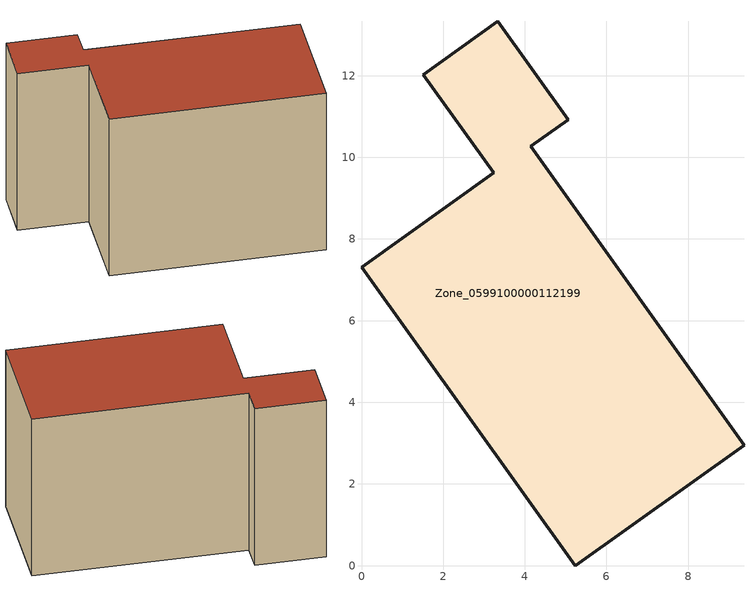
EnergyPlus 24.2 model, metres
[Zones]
Zone_0599100000112199
 floor ground (C_G): 3.24,9.62 1.52,12.03 3.34,13.33 5.06,10.92 4.15,10.27 9.37,2.95 5.24,0 0,7.31 z0
 wall outside (C_F): 5.06,10.92 3.34,13.33 1.52,12.03 3.24,9.62 0,7.31 5.24,0 9.37,2.95 4.15,10.27 5.06,10.92 z0:7.68
 roof outside (C_R): 0,7.31 5.24,0 9.37,2.95 4.15,10.27 5.06,10.92 3.34,13.33 1.52,12.03 3.24,9.62 z7.68
[BUILDING]
Pand.0599100000112199: North Axis=0; Terrain=City; Loads Convergence Tolerance Value=0.04; Temperature Convergence Tolerance Value=0.4; Solar Distribution=FullExterior; Maximum Number of Warmup Days=25; Minimum Number of Warmup Days=1
[Site:Location]
Rotterdam.The.Hague.AP_ZH_NLD Design_Conditions: Latitude=51.96; Longitude=4.45; Time Zone=1; Elevation=-4.5
[SITE:GROUNDTEMPERATURE:BUILDINGSURFACE]
18, 18, 18, 18, 18, 18, 18, 18, 18, 18, 18, 18
[MATERIAL] Thermal Absorptance=0.9; Solar Absorptance=0.7; Visible Absorptance=0.7
Name | Roughness | Thickness | Conductivity | Density | Specific Heat
G.TI.1975-1991 | MediumSmooth | 0.15 | 0.288461 | 540 | 1210
F.TI.1975-1991 | Rough | 0.3 | 0.230769 | 1920 | 840
R.TI.1975-1991 | MediumRough | 0.2 | 0.153846 | 1500 | 1000
[CONSTRUCTION]
C_G: G.TI.1975-1991
C_F: F.TI.1975-1991
C_R: R.TI.1975-1991
[ZONE]
Zone_0599100000112199: Type=1; Multiplier=1; Ceiling Height=Autocalculate; Volume=Autocalculate; Floor Area=autocalculate; Part of Total Floor Area=Yes
[ZONEINFILTRATION:DESIGNFLOWRATE]
Infil_Zone_0599100000112199: Zone or ZoneList or Space or SpaceList=Zone_0599100000112199; Schedule=AlwaysOn; Design Flow Rate Calculation Method=Flow/Area; Flow Rate per Floor Area=0.003; Constant Term Coefficient=1; Temperature Term Coefficient=0; Velocity Term Coefficient=0; Velocity Squared Term Coefficient=0
[HVACTEMPLATE:ZONE:IDEALLOADSAIRSYSTEM]
Zone_0599100000112199: Maximum Heating Supply Air Temperature=50; Minimum Cooling Supply Air Temperature=13; Maximum Heating Supply Air Humidity Ratio=0.0156; Minimum Cooling Supply Air Humidity Ratio=0.0077; Heating Limit=NoLimit; Cooling Limit=NoLimit; Dehumidification Control Type=ConstantSensibleHeatRatio; Cooling Sensible Heat Ratio=0.7; Dehumidification Setpoint=60; Humidification Control Type=None; Humidification Setpoint=30; Outdoor Air Method=None; Outdoor Air Flow Rate per Person=0.00944; Outdoor Air Flow Rate per Zone Floor Area=0; Outdoor Air Flow Rate per Zone=0; Demand Controlled Ventilation Type=None; Outdoor Air Economizer Type=NoEconomizer; Heat Recovery Type=None; Sensible Heat Recovery Effectiveness=0.7; Latent Heat Recovery Effectiveness=0.65
[ZONECONTROL:THERMOSTAT]
ThermostatControl_Zone_0599100000112199: Zone or ZoneList=Zone_0599100000112199; Control Type Schedule=DualSetpointControlType; Control 1=Thermostat_Zone_0599100000112199; Temperature Difference Between Cutout And Setpoint=0
[THERMOSTATSETPOINT:DUALSETPOINT]
Thermostat_Zone_0599100000112199: Heating Setpoint Temperature Schedule=HeatingSetpoint_Zone_0599100000112199; Cooling Setpoint Temperature Schedule=CoolingSetpoint_Zone_0599100000112199
[SCHEDULE:COMPACT]
HeatingSetpoint_Zone_0599100000112199: Through: 12/31, For: AllDays, Until: 24:00, 21
CoolingSetpoint_Zone_0599100000112199: Through: 12/31, For: AllDays, Until: 24:00, 24
DualSetpointControlType: Through: 12/31, For: AllDays, Until: 24:00, 4
AlwaysOn: Through: 12/31, For: AllDays, Until: 24:00, 1
